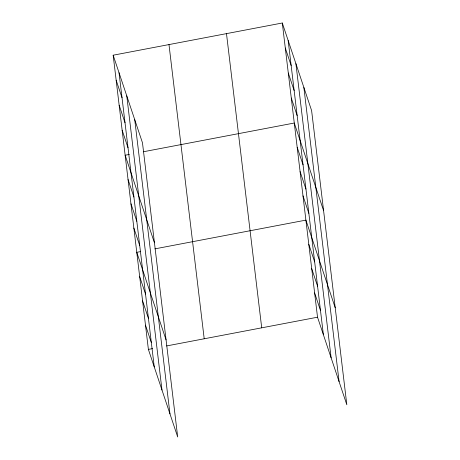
<?xml version="1.0" encoding="UTF-8"?>
<svg xmlns="http://www.w3.org/2000/svg" width="460" height="460" viewBox="0 0 460 460"><rect width="100%" height="100%" fill="white"/><g stroke="black" fill="none" stroke-linecap="round" stroke-linejoin="round"><path stroke-width="0.69" d="M113.166 55.206L142.474 142.796L177.698 437L148.39 349.404L113.166 55.206L282.302 23L311.61 110.595L346.834 404.794L317.526 317.204L282.302 23M129.329 154.433L125.143 155.233L154.451 242.828M143.284 151.777L294.279 123.027L323.587 210.623M140.254 251.654L136.769 252.321L166.077 339.911M154.905 248.866L305.9 220.116L335.208 307.711M148.39 349.404L152.576 348.611M166.531 345.954L317.526 317.204M285.292 48.007L291.157 65.527M288.288 73.013L294.153 90.534M291.283 98.02L297.148 115.546M297.183 147.298L303.048 164.824M300.087 171.574L305.952 189.094M302.996 195.845L308.855 213.365M308.809 244.386L314.669 261.907M311.713 268.657L317.578 286.183M314.623 292.928L320.482 310.454M116.162 80.212L122.021 97.733M119.151 105.219L125.016 122.739M122.147 130.226L128.012 147.746M128.047 179.504L133.912 197.03M130.956 203.774L136.815 221.3M133.86 228.045L139.725 245.571M139.673 276.592L145.538 294.112M142.577 300.863L148.442 318.383M145.487 325.134L151.346 342.654M303.87 87.469L339.095 381.673M295.901 63.647L331.125 357.846M288.161 40.52L323.391 334.725M226.487 33.626L261.711 327.83M168.981 44.574L204.205 338.778M134.734 119.675L169.964 413.879M126.764 95.852L161.989 390.051M119.031 72.726L154.255 366.93"/></g></svg>
